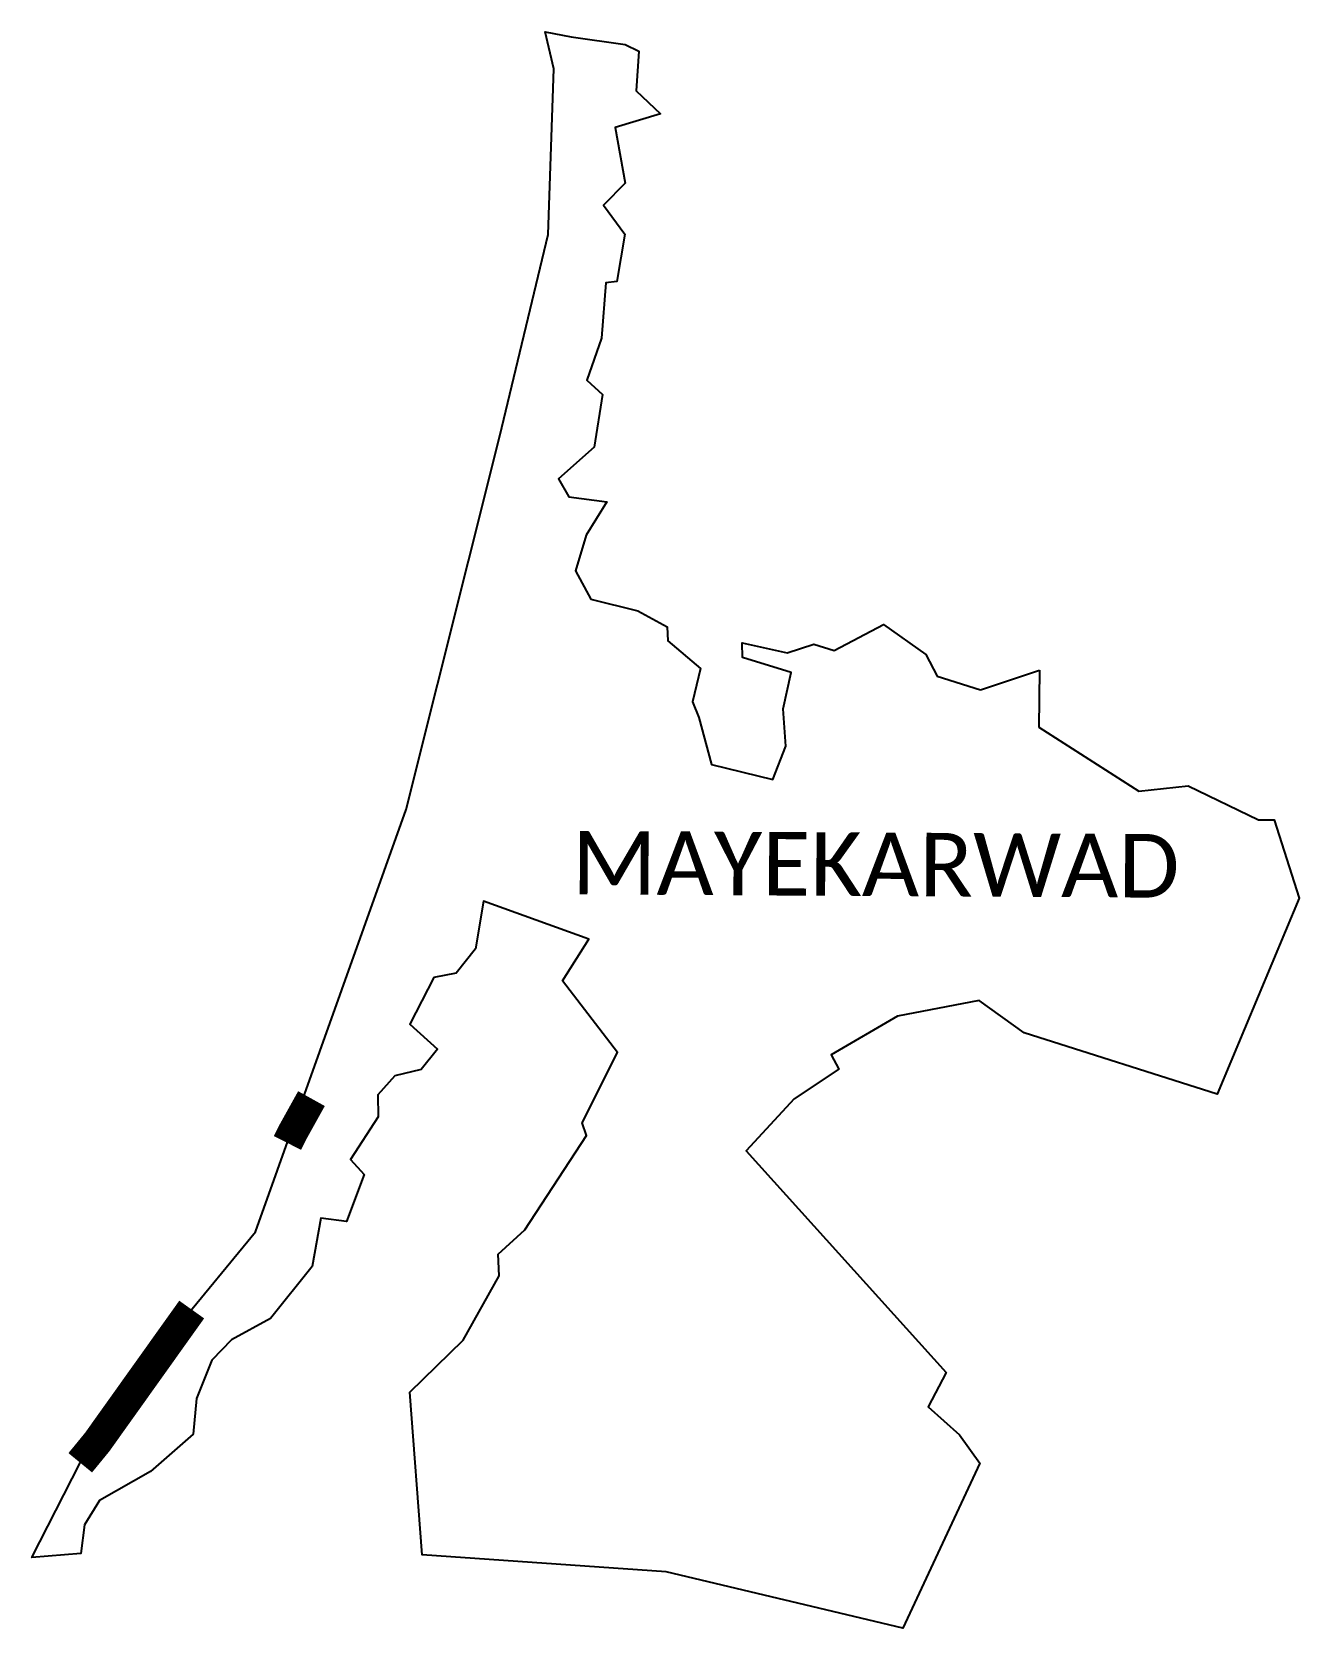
# Model space of a CAD drawing. Header units: metres. Extents: x 317099 to 319173, y 1885044 to 1887658.
import ezdxf

# ---------------------------------------------------------------- set-up
doc = ezdxf.new("R2010")
doc.units = ezdxf.units.M
for name, color, linetype in [('ARTIFICIALLY PROTECTED', 10, 'Continuous'), ('village', 3, 'Continuous'), ('VILLAGE NAME', 250, 'Continuous')]:
    doc.layers.add(name, color=color, linetype=linetype)
doc.styles.get("Standard").update_dxf_attribs({"font": 'simplex.shx'})

msp = doc.modelspace()

# ---------------------------------------------------------------- linework, layer by layer
at = {"layer": 'ARTIFICIALLY PROTECTED', "const_width": 50, "flags": 128}
for points in [[(317556.5, 1885911.4), (317526, 1885856.5), (317517.1, 1885838.8)], [(317360.4, 1885566), (317205.6, 1885348.9), (317177.9, 1885315.1)]]:
    msp.add_lwpolyline(points, dxfattribs=at)
at = {"layer": 'village', "color": 3}
msp.add_lwpolyline([(318748.5, 1886613.1), (318747.1, 1886519.7), (318911.3, 1886414.8), (318991.8, 1886423.6), (319106.8, 1886367.6), (319132.5, 1886367.7), (319173.4, 1886239.7), (319039.4, 1885918.8), (318723.2, 1886019.2), (318649.4, 1886072), (318515.8, 1886046.2), (318407.4, 1885982.9), (318419.7, 1885959.8), (318346.7, 1885911), (318268.3, 1885825.9), (318595.6, 1885462.8), (318566.4, 1885406.8), (318617.5, 1885360.6), (318650.7, 1885314.4), (318524.6, 1885044.4), (318137.4, 1885136.4), (317737.7, 1885164.4), (317717.3, 1885430.7), (317804.6, 1885516.1), (317863.7, 1885621), (317862.4, 1885656.9), (317905.7, 1885696.3), (318006.9, 1885850.9), (317999.6, 1885871.6), (318057.7, 1885987.1), (317967.5, 1886104.5), (318010.8, 1886172.3), (317838.2, 1886234.7), (317825.3, 1886156.8), (317793.3, 1886116.8), (317756.9, 1886109.5), (317717.8, 1886033.2), (317762.9, 1885992.2), (317736.2, 1885958.8), (317692.9, 1885948.9), (317665.1, 1885917.4), (317665.9, 1885881.8), (317620.6, 1885811.9), (317642.8, 1885787), (317613.7, 1885709.9), (317571.6, 1885715.8), (317557.9, 1885636.6), (317489.4, 1885551.1), (317425.3, 1885516.4), (317393.1, 1885483.3), (317368.4, 1885420.4), (317362.7, 1885362.1), (317292.8, 1885300.7), (317209.4, 1885253.1), (317184.7, 1885213.5), (317178.7, 1885166.4), (317098.8, 1885159.9), (317217.1, 1885392.2), (317465.1, 1885693.2), (317711.8, 1886384.9), (317864.8, 1886996.6), (317943.8, 1887326.4), (317953.1, 1887597.8), (317939.3, 1887658), (317981.9, 1887649.8), (318069.9, 1887637.3), (318092.5, 1887626.5), (318088, 1887561.5), (318127.9, 1887523.9), (318053.6, 1887501.7), (318070.1, 1887410.6), (318034.8, 1887374.2), (318069.3, 1887326.9), (318056.6, 1887249.4), (318038.2, 1887247.2), (318031.5, 1887156.6), (318007.2, 1887087.8), (318033.1, 1887064.5), (318019.1, 1886977.9), (317960.9, 1886926), (317978, 1886897), (318040.1, 1886888.6), (318006.5, 1886833.8), (317988.5, 1886775.4), (318013.9, 1886729.2), (318090.8, 1886710.2), (318138.7, 1886683.9), (318139.9, 1886660.8), (318193.5, 1886615.5), (318180.2, 1886561), (318190.6, 1886535.3), (318211.6, 1886458.6), (318311.6, 1886433.8), (318333.2, 1886488.4), (318329, 1886549.7), (318341.6, 1886609), (318262.1, 1886633.8), (318261.9, 1886657.8), (318335.4, 1886641.3), (318378.8, 1886655.7), (318412.1, 1886645), (318493.2, 1886687.8), (318562.6, 1886638.4), (318580.7, 1886603.2), (318651.8, 1886580.7)], dxfattribs=at)
at = {"layer": 'village', "color": 3, "flags": 128}
msp.add_lwpolyline([(318651.8, 1886580.7), (318748.5, 1886613.1)], dxfattribs=at)

# ---------------------------------------------------------------- texts
at = {"layer": 'VILLAGE NAME', "insert": (317983.1, 1886349.9), "char_height": 104.042, "attachment_point": 1, "rotation": 359.6762}
msp.add_mtext_dynamic_manual_height_columns('{\\fCalibri|b0|i0|c0|p34;MAYEKARWAD}', width=1437.725, gutter_width=520.2, heights=[0], dxfattribs=at)

doc.saveas('drawing.dxf')
